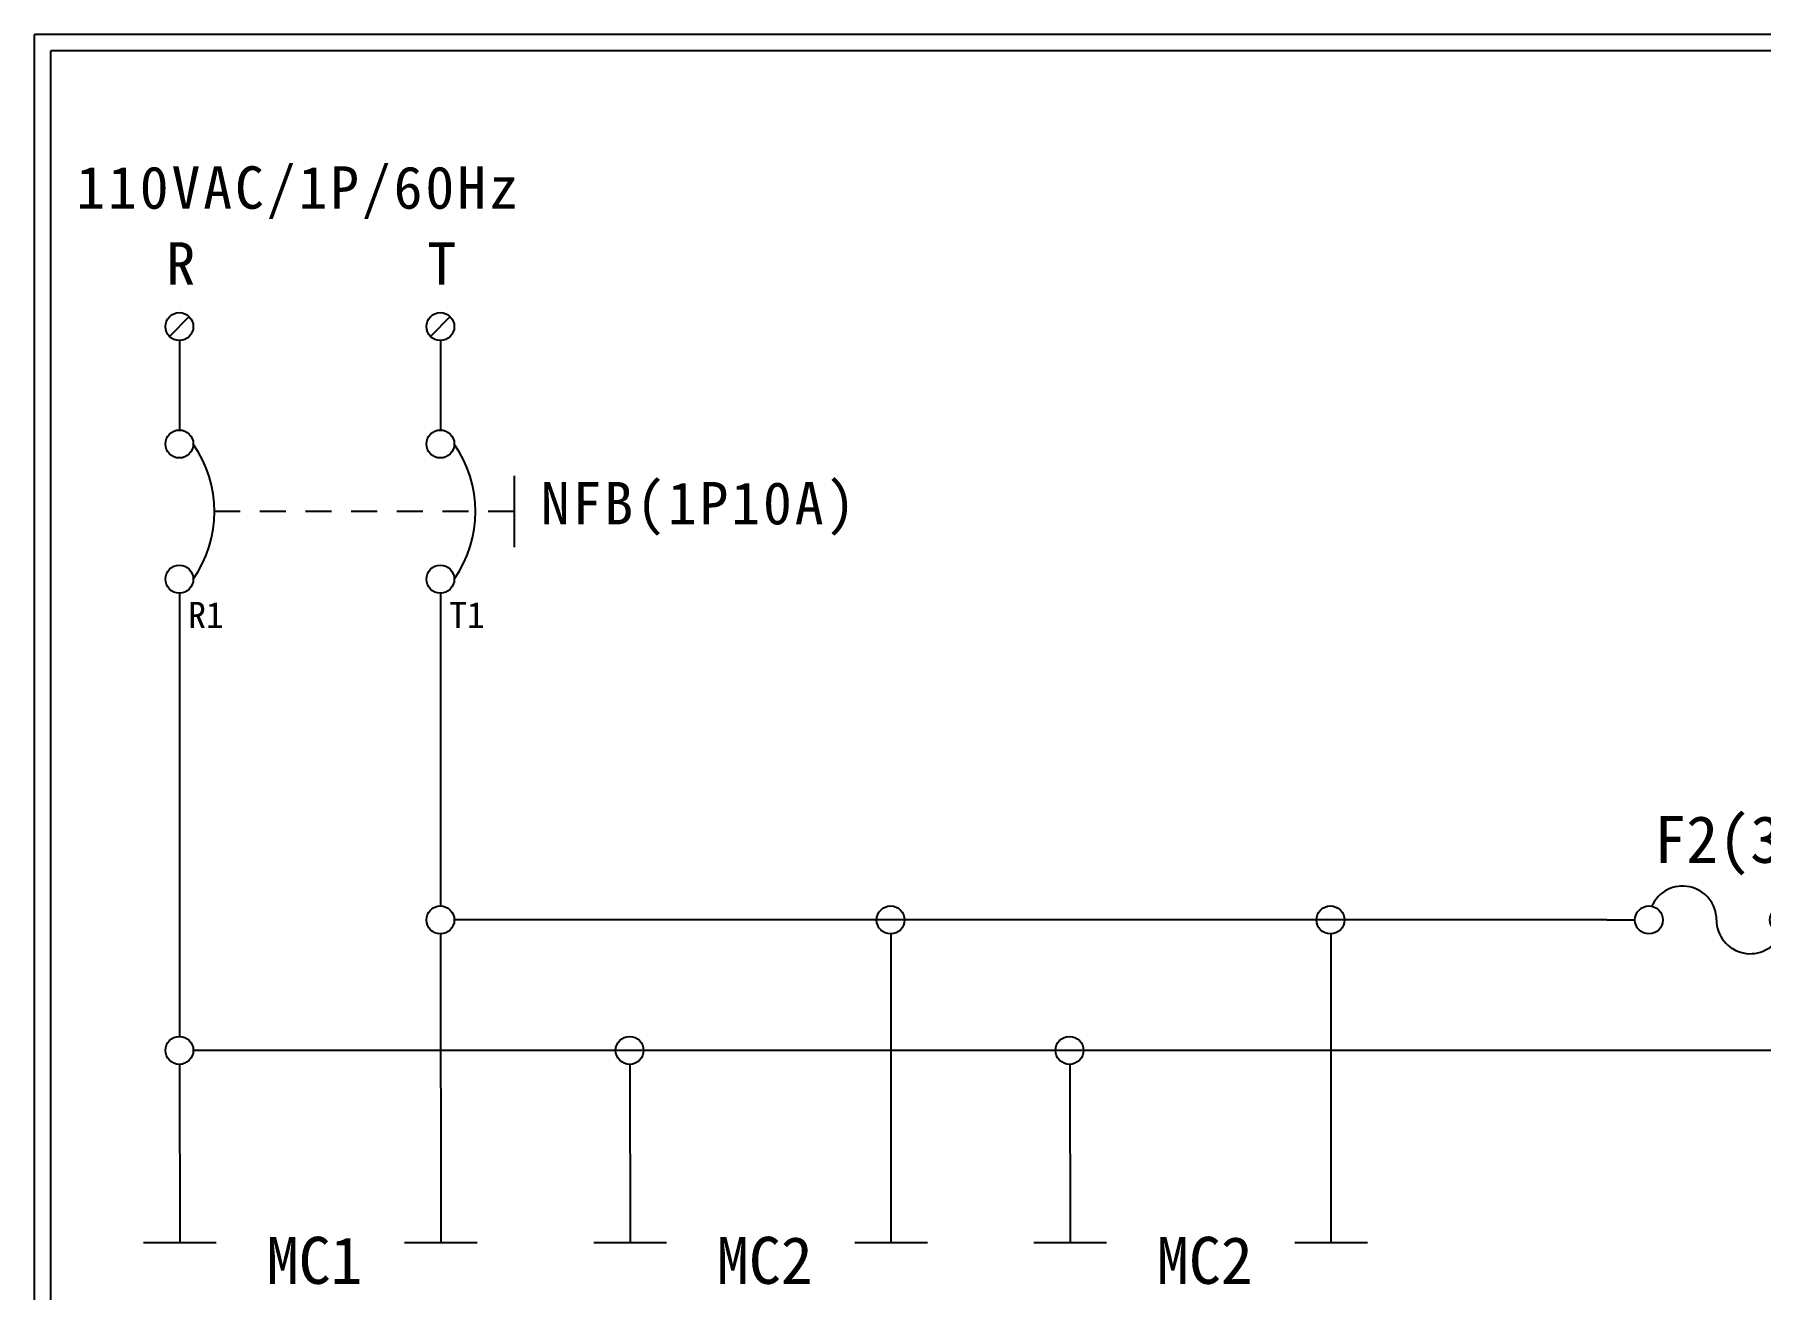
# Model space of a CAD drawing. Extents: x 10 to 297, y 3 to 207.
# Drawn here: x 10 to 142.3, y 110.8 to 207 of the extents above; entities that cross this region are included whole.
import ezdxf

# ---------------------------------------------------------------- set-up
doc = ezdxf.new("R2010")
doc.units = 0
doc.linetypes.add('HIDDEN9', pattern=[3.5, 2, -1.5])
doc.layers.get('0').update_dxf_attribs({"linetype": 'CONTINUOUS'})
doc.layers.add('圖框層', color=7, linetype='CONTINUOUS')
doc.layers.add('標尺寸層', color=3, linetype='CONTINUOUS')
doc.styles.add('STSL', font='KAIU.TTF')
doc.styles.add('標楷體', font='KAIU.TTF')

# ---------------------------------------------------------------- blocks, each defined once
blk = doc.blocks.new('FUSE')
at = {"color": 7}
for p, q in [((0, 0), (2.14, 0)), ((14.64, 0), (16.78, 0))]:
    blk.add_line(p, q, dxfattribs=at)
for centre in [(3.21, 0), (13.56, 0)]:
    blk.add_circle(centre, 1.07)
for centre, start, end in [((5.8, 0), 0, 156.116), ((10.98, 0), 180, 336.116)]:
    blk.add_arc(centre, 2.59, start, end, dxfattribs=at)

msp = doc.modelspace()

# ---------------------------------------------------------------- linework, layer by layer
for p, q in [((21.85, 185.35), (20.34, 183.83)), ((41.85, 185.35), (40.34, 183.83)), ((21.1, 164.1), (21.12, 130.19)), ((41.1, 164.1), (41.12, 140.19)), ((130.5, 139.12), (42.17, 139.12)), ((41.12, 138.05), (41.14, 114.4)), ((75.61, 138.05), (75.63, 114.4)), ((109.33, 138.05), (109.35, 114.4)), ((153.34, 129.12), (22.17, 129.12)), ((21.12, 128.05), (21.14, 114.4)), ((55.62, 128.05), (55.64, 114.4)), ((89.34, 128.05), (89.36, 114.4))]:
    msp.add_line(p, q)
at = {"color": 7, "linetype": 'HIDDEN9'}
msp.add_line((46.76, 170.41), (23.79, 170.41), dxfattribs=at)
for centre in [(21.1, 184.59), (41.1, 184.59), (21.1, 175.59), (41.1, 175.59), (21.1, 165.23), (41.1, 165.23), (41.1, 139.12), (75.6, 139.12), (109.31, 139.12), (21.1, 129.12), (55.6, 129.12), (89.31, 129.12)]:
    msp.add_circle(centre, 1.07)
at = {"color": 7}
for centre in [(14.74, 170.41), (34.74, 170.41)]:
    msp.add_arc(centre, 9.05, 325.1286, 34.8714, dxfattribs=at)
at = {"layer": '圖框層', "color": 7}
for p, q in [((297, 206.97), (10, 206.97)), ((10, 3), (10, 206.97)), ((295.75, 205.72), (11.25, 205.72)), ((11.25, 4.25), (11.25, 205.72))]:
    msp.add_line(p, q, dxfattribs=at)
at = {"layer": '標尺寸層', "color": 7}
for p, q in [((21.1, 183.52), (21.1, 176.66)), ((41.1, 183.52), (41.1, 176.66)), ((46.76, 173.14), (46.76, 167.68)), ((21.1, 164.16), (21.1, 164.1)), ((41.1, 164.16), (41.1, 164.1)), ((18.35, 114.4), (23.92, 114.4)), ((38.35, 114.4), (43.92, 114.4)), ((52.85, 114.4), (58.42, 114.4)), ((72.85, 114.4), (78.42, 114.4)), ((86.57, 114.4), (92.14, 114.4)), ((106.57, 114.4), (112.14, 114.4))]:
    msp.add_line(p, q, dxfattribs=at)

# ---------------------------------------------------------------- block references
at = {"color": 7}
msp.add_blockref('FUSE', (130.5, 139.12), dxfattribs=at)

# ---------------------------------------------------------------- texts
at = {"color": 0, "char_height": 3.25, "style": '標楷體'}
for s, insert, width, attachment_point in [('\\pt6.5;{\\T1.1;110VAC/1P/60Hz}', (13.2, 196.87), 35.213, 1), ('\\pt6.5;{\\T1.1;R}', (20.1, 191.05), 2, 1), ('\\pt6.5;{\\T1.1;T}', (40.1, 191.05), 2, 1), ('\\pt6.5;{\\T1.1;NFB(1P10A)}', (60.96, 172.68), 24.6072, 2)]:
    msp.add_mtext(s, dxfattribs=dict(at, insert=insert, width=width, attachment_point=attachment_point))
at = {"layer": '圖框層', "color": 4, "style": 'STSL'}
for s, height, p in [('R1', 2, (21.78, 161.49)), ('T1', 2, (41.78, 161.49)), ('F2(3A)', 3.6, (134.12, 143.49)), ('MC1', 3.6, (27.79, 111.23)), ('MC2', 3.6, (62.29, 111.23)), ('MC2', 3.6, (96.01, 111.23))]:
    msp.add_text(s, height=height, dxfattribs=at).set_placement(p)

doc.saveas('drawing.dxf')
